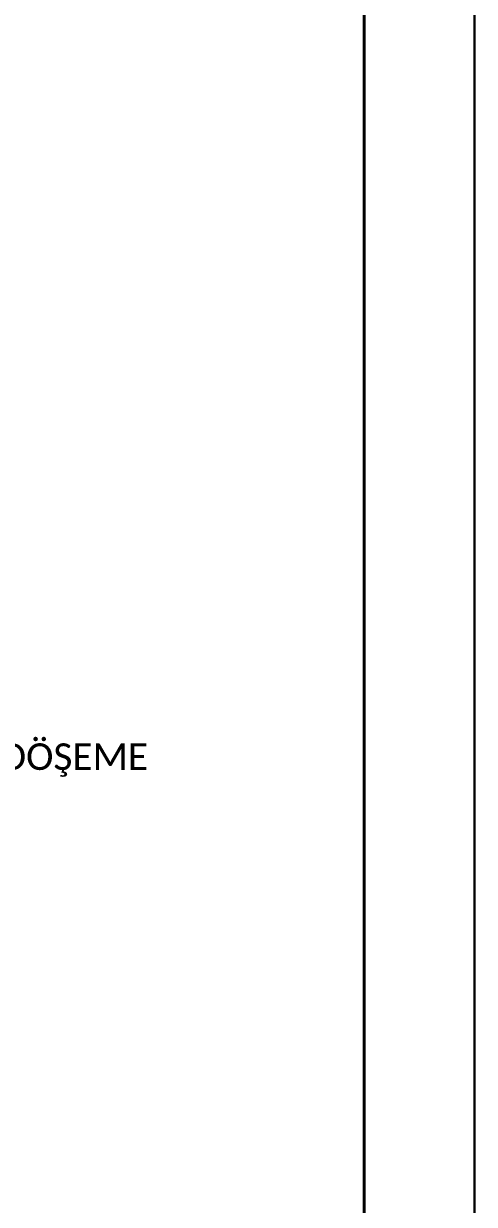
# Model space of a CAD drawing. Header units: centimetres. Extents: x 405464 to 563355, y 50011 to 66875.
# Drawn here: x 560757 to 561165, y 53859 to 54928 of the extents above; entities that cross this region are included whole.
import ezdxf

# ---------------------------------------------------------------- set-up
doc = ezdxf.new("R2010")
doc.units = ezdxf.units.CM
for name, color, linetype, lineweight in [('0-KRCN-SHT-DETAY-YAZI', 71, 'Continuous', 35), ('0-KRCN-SHT-DETAY-ÇERÇEVE', 71, 'Continuous', 40), ('0-KRCN-Z-ANTET', 71, 'Continuous', 30)]:
    doc.layers.add(name, color=color, linetype=linetype, lineweight=lineweight)
doc.styles.add('KATMAN YAZI STİLİ', font='calibri.ttf')

# ---------------------------------------------------------------- blocks, each defined once
blk = doc.blocks.new('G$C76A7FA0D')
at = {"layer": '0-KRCN-SHT-DETAY-ÇERÇEVE'}
blk.add_lwpolyline([(768.18, 0), (768.18, -1101.82), (0, -1101.82), (0, 0)], close=True, dxfattribs=at)
at = {"layer": '0-KRCN-SHT-DETAY-YAZI', "style": 'KATMAN YAZI STİLİ'}
blk.add_text('BİTMİŞ DÖŞEME', height=12, dxfattribs=at).set_placement((546.08, -680.36, 108.46))
blk = doc.blocks.new('*U176')
at = {"layer": '0-KRCN-SHT-DETAY-ÇERÇEVE', "xscale": 2, "yscale": 2, "zscale": 2}
blk.add_blockref('G$C76A7FA0D', (0, 0), dxfattribs=at)

msp = doc.modelspace()

# ---------------------------------------------------------------- linework, layer by layer
at = {"layer": '0-KRCN-Z-ANTET'}
msp.add_lwpolyline([(544761.8, 50111.3), (561165.4, 50111.3), (561165.4, 58911.3), (544761.8, 58911.3)], close=True, dxfattribs=at)

# ---------------------------------------------------------------- block references
at = {"layer": '0-KRCN-SHT-DETAY-ÇERÇEVE'}
msp.add_blockref('*U176', (559529.1, 55613.1), dxfattribs=at)

doc.saveas('drawing.dxf')
